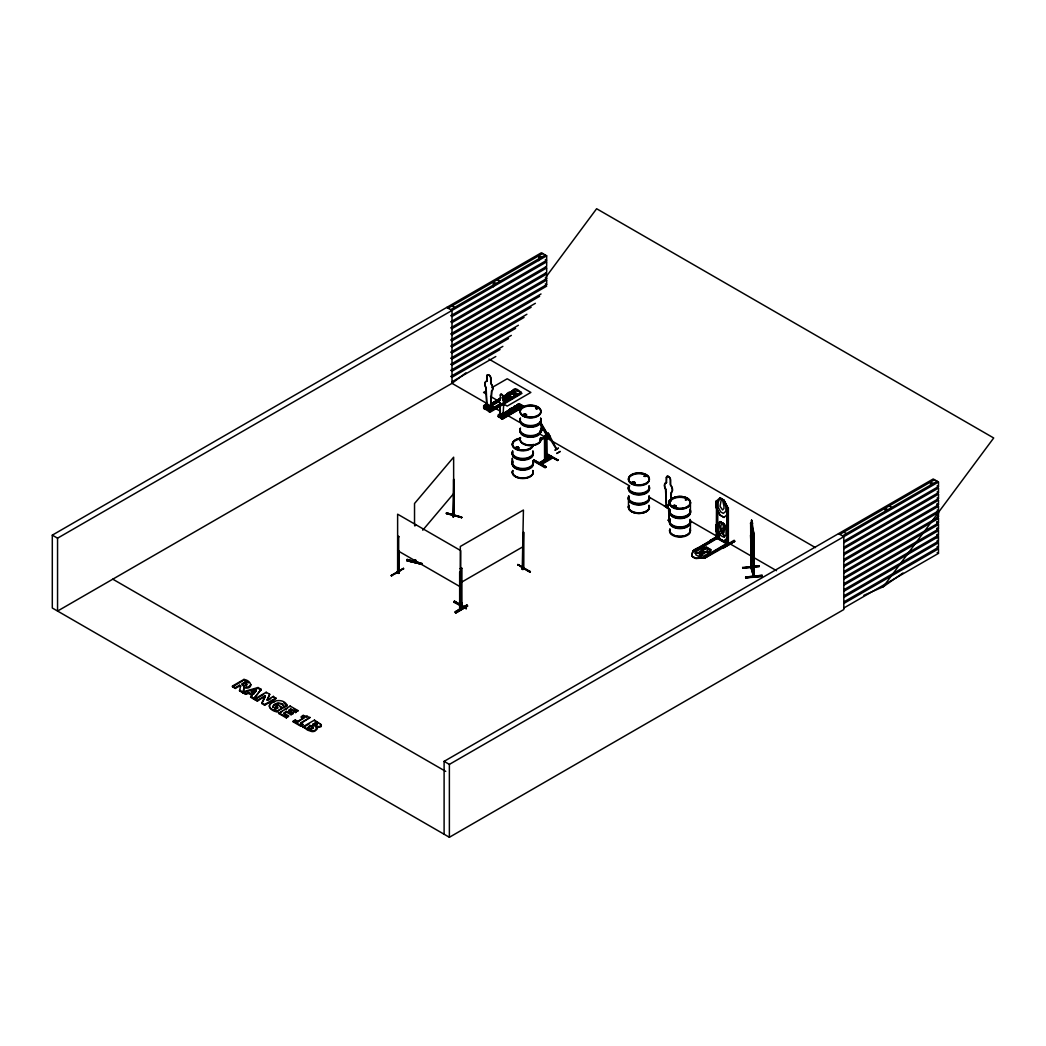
<?xml version="1.0" encoding="UTF-8"?>
<svg xmlns="http://www.w3.org/2000/svg" width="1046" height="1046" viewBox="0 0 1046 1046"><rect width="100%" height="100%" fill="white"/><g stroke="black" fill="none" stroke-linecap="round" stroke-linejoin="round"><path stroke-width="1.5" d="M487.92 405.05C488.482 405.469 489.005 404.018 486.599 406.606M490.718 408.149L491.542 391.06A5.583 3.256 59.5 0 0 490.718 383.424L490.718 378.508A2.785 1.621 59.5 0 0 488.717 375.096A2.785 1.621 59.5 0 0 486.73 376.246L486.73 381.175A5.583 3.256 59.5 0 0 485.893 387.87L486.73 405.9L490.718 408.149L491.777 390.916A5.583 3.256 59.5 0 0 490.953 383.281L490.953 378.364A2.785 1.621 59.5 0 0 488.966 374.952A2.785 1.621 59.5 0 0 486.965 376.102L486.73 376.246M503.662 405.011L503.492 405.103A3.726 2.17 59.5 0 0 502.943 400.017L502.943 396.735A1.857 1.085 59.5 0 0 501.622 394.46A1.857 1.085 59.5 0 0 500.289 395.231L500.446 395.127A1.857 1.085 59.5 0 1 501.779 394.368A1.857 1.085 59.5 0 1 503.113 396.63L503.113 399.912A3.726 2.17 59.5 0 1 503.662 405.011L502.943 416.504L499.975 415.236L501.649 414.386M670.8 500.302L671.179 492.535A5.583 3.256 59.5 0 0 670.342 484.899L670.342 479.983A2.785 1.621 59.5 0 0 668.355 476.584A2.785 1.621 59.5 0 0 666.367 477.734L666.367 482.651A5.583 3.256 59.5 0 0 665.531 489.345L666.367 507.375L669.022 508.879M671.048 500.158L671.414 492.391A5.583 3.256 59.5 0 0 670.591 484.756L670.591 479.839A2.785 1.621 59.5 0 0 668.603 476.44A2.785 1.621 59.5 0 0 666.603 477.591L666.367 477.734M727.859 513.848L724.002 517.495L720.014 515.09L715.948 507.179L715.948 501.4L717.36 502.041L717.138 538.481L716.249 538.049L716.654 501.23M753.329 545.947L753.63 576.974L750.636 566.161L751.682 567.089M751.629 568.318L750.806 568.331L750.701 523.144L750.819 540.599L750.518 535.173M751.629 566.984L750.74 566.226L751.041 567.18M753.277 576.124L753.97 574.542M753.277 574.79L754.271 575.548L753.329 574.685M754.166 534.088L753.329 533.29L754.166 534.088L754.192 576.908L753.97 575.875M753.538 544.404L753.055 547.934L753.355 544.417M487.436 406.24L486.377 406.031L492.391 408.751L492.862 407.116L492.862 409.496M486.651 406.175L487.253 406.423M488.338 405.573L488.809 405.142M500.942 414.386C500.733 422.061 500.773 411.052 500.367 415.51M546.09 436.757L545.175 436.927L546.993 437.385L545.515 436.457M759.226 566.331L742.738 568.004M742.738 567.468L742.765 568.266L759.239 566.579L759.226 565.821L742.595 567.703L759.226 565.794M936.798 525L937.216 521.849M937.634 518.685L938.484 512.37L937.164 511.612M717.739 535.107L717.739 538.272L716.262 537.252L692.857 551.059L693.943 551.673L717.347 537.853M726.774 543.972C725.61 539.998 730.814 545.175 727.467 543.698C725.885 539.527 729.729 546.522 726.761 543.842M727.284 537.84L727.284 543.672L728.369 544.273L728.369 507.846L726.892 507.611M397.624 572.763C400.893 573.901 395.087 568.789 398.696 573.378L399.101 571.665L403.586 568.383L391.165 575.64L398.003 572.437M398.029 572.528L399.114 573.143L398.225 572.554M461.247 607.569L460.07 607.02M459.534 608.524L461.142 608.968L461.077 607.53M406.763 560.643L422.257 564.33L406.763 560.604L422.192 564.291L407.064 560.185L407.169 559.401L422.257 563.572M407.116 559.518L422.205 563.702M273.019 706.926L274.091 704.455L277.844 702.886L282.145 703.67L284.394 707.541L287.088 705.226C281.269 693.773 257.394 706.56 277.112 711.032L282.76 707.776L277.112 711.79C272.745 711.738 265.357 706.102 271.96 702.938M706.743 547.32L699.852 549.346L696.139 551.53L695.825 554.759L698.44 556.237L703.984 555.962L707.684 553.765L710.613 549.804L706.678 547.581L697.813 548.13L706.743 547.32L710.796 549.608L709.842 554.929L704.886 557.858L695.956 558.525L691.903 556.237L692.857 550.902L719.583 535.787M244.097 687.104L243.09 692.91L244.097 687.104L248.386 686.974L251.027 684.712M513.9 409.627C511.402 412.922 511.259 406.567 513.9 409.888M516.75 448.538L516.541 447.165M523.994 415.17L525.693 414.752L525.249 415.72M516.293 447.897L517.757 447.544L517.953 448.446M525.955 414.844L524.124 414.987M526.125 414.7L524.726 415.72L524.124 414.412M535.748 408.411L536.35 407.718M537.461 408.385L536.14 407.901M536.794 408.541L537.108 407.757L536.01 408.032M632.438 482.284L633.144 482.99M632.399 482.899L632.895 481.931M634.36 483.056L634.111 483.304M644.153 476.139L645.565 475.917L644.663 476.414M644.846 476.361L644.964 475.394L644.192 476.283M644.624 476.139L645.565 475.917M675.598 506.042L674.722 507.075M686.268 499.321C685.143 499.622 687.196 500.276 686.019 499.491M261.186 690.112L258.035 688.307L242.698 692.687L242.698 691.929L258.035 687.536L261.186 689.353L253.59 698.976L250.622 697.264L252.256 695.498L248.647 693.42L245.588 694.348L239.573 690.883L240.58 685.849L239.547 685.248L235.35 687.68L232.487 686.032L232.487 686.791L235.35 688.438L239.547 686.006L240.58 686.607L240.58 685.849M485.736 404.724L487.854 405.587L487.854 409.574L485.736 408.711L485.736 404.724C489.306 407.273 486.73 403.821 487.083 406.319M487.148 405.181L487.253 406.201L487.253 405.064M501.675 414.739L500.223 415.027L504.067 416.909L504.381 415.824L504.381 417.406M545.816 466.621L533.787 459.926L545.816 466.621L545.162 467.771L533.251 460.881M533.199 461.011L533.852 459.861L533.682 460.632L545.646 467.379L545.79 466.647M453.794 602.195L454.369 601.698L466.359 608.628L453.794 602.221L454.448 601.084L466.359 608.628L454.291 601.842M721.295 499.53L720.027 506.29L722.603 509.99L723.937 508.5L723.937 505.963L722.603 500.276L721.426 499.465M721.465 523.196L720.184 529.956L722.773 533.656L724.107 532.166L724.107 529.629L722.773 523.941L721.335 523.275M500.433 414.608L499.975 415.236L499.896 402.88A3.726 2.17 59.5 0 1 500.446 398.408L490.469 404.201M500.956 415.053L501.583 414.229L500.812 414.347M501.034 417.459L499.635 416.883L499.818 414.111L501.557 414.804L501.112 414.046M501.296 414.857L501.439 414.151M414.974 560.996L415.707 560.107L415.066 562.317L415.027 560.041C413.235 561.375 416.491 560.264 415.275 562.186M415.707 561.558L415.785 560.251M454.239 515.822L452.905 516.646C451.323 515.063 455.638 513.468 453.585 515.351M452.905 516.646L453.716 515.678M452.983 516.436L453.663 516.632L453.637 457.194L414.53 503.505L414.53 524.098M720.014 498.053L718.04 502.629L718.04 506.957L720.681 511.886L723.296 513.364L725.872 511.389L725.872 507.049L723.937 500.276L720.132 497.988M720.171 521.732L718.21 526.295L718.21 530.623L720.838 535.552L723.453 537.029L726.042 535.055L726.042 530.714L724.093 523.941L719.975 521.614L724.159 523.824L728.016 531.93L724.028 523.902L720.171 521.732L716.118 525.262M486.168 405.9L486.638 406.58M391.165 575.601L403.521 568.357M391.74 575.274L391.832 576.006M538.559 463.195L550.876 455.964L539.161 463.626L539.082 462.881M539.082 463.391L550.837 455.951M710.391 540.416L710.469 541.161L709.829 540.717L719.491 535.552M717.857 537.016C714.261 535.67 718.38 537.213 717.857 538.337C716.249 539.461 716.941 533.774 716.523 537.592M254.727 698.872L266.194 692.256L269.724 694.296L266.822 700.192L273.385 696.401L276.026 698.676L264.56 705.305L261.788 702.938L265.357 695.773L257.368 700.389L254.727 698.872L254.727 699.63L257.368 701.147L265.357 695.773M267.397 699.774L269.724 694.296M261.788 703.697L265.357 696.531M399.232 571.874L398.029 571.194M461.077 608.85L461.142 572.528L459.665 572.149L459.665 608.733L460.855 609.269L460.855 607.948M750.518 523.157L751.002 522.529L751.682 524.909L751.656 520.176L751.433 567.586L751.381 566.187M750.557 523.327L751.002 522.529M750.714 567.455L751.616 567.507L753.303 574.96M753.303 575.915L753.185 574.803M460.318 603.712L461.953 603.307L461.953 604.64L461.796 568.226L460.318 568.606L461.796 568.226M460.92 605.242L461.953 604.64L460.201 605.111L460.318 546.47L523.431 510.03L522.255 569.299L522.974 569.429L523.549 567.207L523.994 568.828M273.124 706.351C275.503 702.585 283.139 702.402 284.133 707.384M544.744 437.856L545.554 437.228M511.455 409.718L513.848 409.705L511.795 410.15M536.441 408.725L537.579 408.411M546.247 276.602L596.625 208.729L993.7 437.986L883.255 586.767L863.891 595.318M414.53 525.641L415.707 525L415.053 525.785M453.559 515.783L452.983 516.554L453.637 479.33L454.239 516.044L453.506 516.698M453.428 516.789L454.16 479.473M446.838 513.168L461.927 517.352L446.433 513.651L446.825 513.115M414.948 560.015L414.451 562.173L414.948 561.349M414.53 562.081L415.17 561.297M422.754 530.191L453.637 493.62M253.59 698.976L261.186 689.353M708.639 549.425L703.579 553.962L699.016 553.596L699.656 551.739L701.84 550.458L707.331 548.692L708.639 549.281M253.694 693.929L256.309 690.308L253.694 693.929L251.354 691.824L256.309 690.308M250.622 697.264L252.256 694.74L248.647 692.648L245.588 693.59L239.573 690.125L239.573 690.883M466.359 607.87L454.369 601.189M544.613 460.423L545.698 461.129M487.344 406.005L487.135 405.338M246.411 685.64L246.908 684.515L244.699 683.038L242.646 684.228M461.914 604.588C462.777 601.947 458.998 603.817 460.985 603.947M460.318 604.993L460.384 603.607M522.438 567.795L522.438 569.116M715.948 501.4L720.066 497.804L724.054 500.197L727.99 508.199L727.99 513.978M715.987 525.131L716.118 530.937L719.975 538.952L715.987 530.923L715.987 525.131L720.106 521.536M724.093 540.978C733.756 531.146 723.701 546.561 720.04 538.834M465.928 372.807L452.003 383.333L57.556 611.06L57.556 538.18L546.666 255.799L546.666 260.349L450.682 315.761M524.229 414.242A1.504 0.876 0 0 0 524.229 415.746A1.504 0.876 0 0 0 526.491 415A1.504 0.876 0 0 0 524.229 414.242L524.281 415.576M517.953 447.989L516.266 447.544L518.241 447.897M644.689 476.022L645.787 476.231L645.33 475.734M673.755 505.636L673.964 506.552M673.48 506.016L673.964 505.545A1.504 0.876 0 0 1 675.925 506.565A1.504 0.876 0 0 1 673.402 506.957A1.504 0.876 0 0 1 674.069 505.506A1.621 0.941 0 0 1 676.03 506.735A1.621 0.941 0 0 1 673.323 507.153A1.621 0.941 0 0 1 674.042 505.597M673.755 506.918L673.964 506.016L674.958 506.552M883.255 586.767L902.973 572.986M754.31 576.791L751.525 567.573M556.42 449.349L549.137 437.45L550.353 436.744L548.261 433.175L546.966 433.92M556.734 449.165L548.261 433.175M558.368 448.198L557.23 448.878M514.894 389.661C515.508 386.497 523.353 394.617 521.274 392.93L502.982 403.586M516.031 390.263L521.313 392.708L503.414 403.259M498.262 416.622L499.295 417.406L519.143 405.704L503.191 415.027M522.856 406.293L501.139 418.413L502.525 419.211L498.249 416.413L498.249 414.831L500.393 413.562L500.393 415.144M501.243 418.492L523.379 406.188L519.365 403.638C511.533 405.534 528.988 410.071 517.221 404.894M502.446 419.171L523.693 406.724L501.936 418.884L502.237 417.079L504.381 415.824M547.686 434.299L546.391 435.044L547.751 434.26L548.091 435.947M547.202 436.47C550.052 435.567 544.822 431.776 548.732 437.673L550.353 436.744M548.614 435.633L540.207 440.497L540.952 440.065M486.73 381.175L486.965 376.102M485.893 387.87L486.142 387.726A5.583 3.256 59.5 0 1 486.965 381.032M521.81 393.479L490.077 412.202L483.657 408.018L483.657 405.639L486.874 403.743M491.319 409.391L489.175 410.66L484.128 407.796L484.128 405.9L487.344 404.004M515.953 395.401C513.769 400.683 501.609 393.819 509.964 392.015L515.953 395.872L511.167 393.165M521.313 392.237C519.13 397.519 506.983 390.655 515.338 388.851M484.128 407.796L486.442 406.436M487.854 409.574L487.854 405.587M490.522 403.965L501.112 397.794M503.845 396.107L514.266 389.962M502.995 396.944L513.638 390.537M490.849 404.71L499.269 399.886M504.643 396.578L507.545 395.009M490.313 405.43L499.962 399.742M504.094 397.297L508.225 394.865M510.984 393.231L513.743 391.609M489.881 405.77L499.896 399.977M505.035 396.813L508.173 395.1M510.932 393.479L513.691 391.845M490.378 405.73L500.014 400.043M505.532 396.787L508.291 395.166M511.049 393.544L513.808 391.91M490.639 406.188L498.903 401.311M515.443 391.544L505.793 397.245L515.6 391.596M489.384 407.064L499.06 401.35M489.175 410.66L489.175 408.751L492.391 406.855M489.319 411.784L489.646 409.025L492.862 407.116M500.498 414.857L499.896 402.88M492.143 408.568L500.877 403.416M503.165 402.069L511.899 396.905M514.201 395.558L517.417 393.649M492.287 408.685L500.942 403.717M503.322 402.187L506.447 400.461M508.827 398.931L511.965 397.205M514.344 395.676L517.482 393.963M503.061 399.324L506.656 401.35L509.873 398.971L503.884 395.597L509.873 398.971M499.975 405.024L488.534 411.039M503.963 402.54L517.888 394.46M500.655 404.88L489.175 411.666L500.603 405.116M489.698 411.693L500.72 405.181M503.479 403.56L521.392 392.982M504.067 415.641L501.923 416.909L501.923 418.178L498.55 416.269L498.55 415L500.694 413.745M509.585 409.404C521.353 414.569 503.897 410.032 511.742 408.136L515.73 410.699L511.742 408.136M513.651 407.012C525.406 412.176 507.951 407.639 515.796 405.743L519.784 408.319L515.796 405.743M498.55 416.269L501.034 414.804M502.198 414.085L519.365 403.638M502.158 414.242L518.084 404.933M498.524 416.975L518.371 405.26M502.655 414.713L518.829 405.168M503.008 414.726L518.868 405.364M501.139 418.413L522.595 405.756M501.675 418.727L523.366 405.887M546.993 437.385L545.698 438.536L544.365 437.79L544.861 435.607L546.509 436.156L546.757 460.685L546.627 437.699M540.494 440.327L540.233 438.601M546.64 435.437L540.063 439.242M545.45 438.392L546.509 436.156M544.365 437.79L545.672 437.019M545.554 460.005L544.744 460.632L544.731 437.712M540.494 463.626L552.262 456.775L540.494 464.385L540.573 463.731M557.518 460.475L558.146 460.031L557.518 460.475L546.888 454.474M666.367 482.651L666.603 477.591M665.531 489.345L665.779 489.201A5.583 3.256 59.5 0 1 666.603 482.507M669.139 520.973L668.577 508.957A3.713 2.17 59.5 0 1 669.139 504.486L669.296 501.112A1.857 1.085 59.5 0 1 670.97 500.589M666.603 505.166L664.458 506.434L667.06 505.427M669.139 504.486L669.296 501.112M666.367 507.375L669.257 508.735L649.514 497.36M668.577 508.957L668.747 508.853A3.713 2.17 59.5 0 1 669.296 504.394M670.015 519.077L667.871 520.346L670.316 519.247M723.937 500.276L728.121 508.121L726.695 507.519M716.079 501.322L716.209 507.127M723.937 517.312L720.014 515.09L716.079 507.101M716.654 524.294L717.321 525.144M709.816 540.795L719.583 535.029M726.878 530.78L728.369 531.159L726.865 530.675M697.891 548.235C692.517 548.614 688.83 557.505 696.021 558.263L704.808 557.753L734.161 540.272L734.789 541.305L723.1 548.3L722.511 547.267M727.885 531.917L728.016 537.722M700.82 548.078L717.347 538.337M727.166 542.652L717.451 537.631L728.722 544.025L727.65 543.423L706.991 555.609M704.233 557.23L705.318 557.845L734.75 541.266L722.603 547.921M722.433 547.921L734.305 541.017M549.372 437.306L549.948 436.966L549.137 437.45M559.113 452.081L560.251 451.414L558.656 452.356M547.79 436.117L541.2 425.016M558.289 452.552L556.681 453.493L558.185 452.63M398.029 536.088L399.114 536.703M523.85 568.841L522.791 569.469L523.431 532.166M522.412 567.873L517.888 564.513M517.809 565.258L518.463 564.84L529.825 571.861M460.318 605.046L461.508 604.353M522.372 569.089L523.549 568.54L529.721 572.044L530.348 571.6M522.372 569.233L523.353 568.606M455.18 611.832L467.013 605.006L455.206 611.845L455.847 612.969L467.588 606L455.847 612.93M455.18 612.59L467.104 605.712M838.552 533.63L843.808 536.663L843.808 609.543L449.375 837.271L52.3 608.014L52.3 535.147L541.41 252.766L546.666 255.799M448.054 308.178L542.717 253.524M450.682 309.694L545.345 255.041M452.003 316.52L546.666 261.866L546.666 266.429L450.682 321.841M452.003 322.599L546.666 267.946L546.666 272.496L450.682 327.908M452.003 328.666L546.666 274.013L546.666 278.576L450.682 333.988M452.003 334.746L546.666 280.093L546.666 284.643L450.682 340.055M452.003 340.813L546.666 286.159L545.345 285.401M450.682 346.134L541.017 293.978M452.003 346.893L539.605 296.319M450.682 352.201L535.369 303.314M452.003 352.96L531.12 307.276M450.682 358.281L526.883 314.284M452.003 359.04L524.059 317.435M450.682 364.348L518.411 325.254M452.003 365.106L515.586 328.405M450.682 370.428L511.337 335.4M452.003 371.186L508.513 338.551M450.682 376.495L502.865 346.37M452.003 377.253L500.04 349.521M452.003 381.803L495.804 356.516M486.338 390.825L483.553 392.433L486.338 394.041M491.908 387.608L507.218 378.77L530.884 392.433L507.218 406.096L503.048 403.691M540.154 430.86L542.835 429.318C536.768 416.779 547.398 431.004 540.259 431.017M232.487 686.032L243.953 679.403C252.243 680.698 253.577 689.759 244.097 687.863M232.487 686.791L242.672 680.907M244.699 682.28L241.613 684.058C243.757 686.974 250.02 683.953 244.699 682.28L244.699 683.038M254.727 699.63L263.644 694.479M460.318 582.897L522.032 547.28M268.129 700.192L270.757 698.676M261.788 702.938L264.56 704.546L276.026 697.917M274.823 709.07L277.818 708.168L275.595 706.887L277.739 704.886L282.76 707.776M273.15 706.73L275.569 708.704L277.818 707.41L275.595 706.128M284.133 706.625L287.088 705.226M293.272 712.731L291.076 713.987L286.578 711.385L283.688 713.058L288.565 715.882L286.382 717.909L278.628 713.424L290.095 706.05L297.849 710.522L295.665 712.548L290.775 709.724L288.761 710.888L293.272 713.49L288.761 710.129L290.775 708.966L295.665 711.79L297.849 710.522M278.628 713.424L282.446 711.228M284.996 709.75L287.545 708.273M283.688 713.817L286.578 712.143L291.076 714.745L293.272 713.49M278.628 712.666L286.382 717.151L288.565 715.882M293.272 721.125L295.273 719.962L297.692 721.361L303.745 717.857L297.692 722.119L295.273 720.72L293.272 721.884L293.272 721.125L300.843 725.493L302.843 724.342L300.843 726.251L293.272 721.884M303.745 718.615L301.326 717.229L303.196 715.386L309.982 717.491L300.49 723.727L302.843 725.1M301.326 717.229L303.196 715.386M309.982 717.491L300.49 722.969L302.843 724.342M303 726.735L314.454 720.119L321.148 724.551A3.112 1.804 0 0 1 320.808 726.068L316.167 727.009L316.899 728.565L314.794 730.422A4.328 2.497 0 0 1 311.917 730.801L303 726.735L307.589 730.147L311.917 731.559A4.328 2.497 0 0 0 314.794 731.18L316.899 729.323L316.101 727.807L320.808 726.826A3.112 1.804 0 0 0 321.148 725.309L320.324 724.368M303 727.493L309.368 723.819M310.832 725.519C302.098 728.931 319.344 729.35 310.832 725.519L307.955 727.938M312.793 724.381L315.225 722.982L317.108 724.237L315.474 725.493L312.793 724.381L313.159 725.349M312.793 725.14C314.231 721.086 317.984 727.035 317.108 724.237M444.105 834.224L444.105 761.357L933.215 478.976L938.484 482.01L938.484 486.56L843.808 541.213M839.873 534.388L934.536 479.735M842.501 535.905L937.164 481.252M444.105 761.357L449.375 764.391L938.484 482.01M843.808 542.73L938.484 488.077L938.484 492.64L843.808 547.293M843.808 548.81L938.484 494.157L938.484 498.707L843.808 553.36M843.808 554.877L938.484 500.223L938.484 504.787L843.808 559.44M843.808 560.957L938.484 506.303L938.484 510.853L843.808 565.507M843.808 567.024L938.484 512.37L938.484 516.933L843.808 571.587M843.808 573.103L938.484 518.45L938.484 523L843.808 577.654M843.808 579.17L938.484 524.517L938.484 529.067L843.808 583.733M843.808 585.25L938.484 530.597L938.484 535.147L843.808 589.8M843.808 591.317L938.484 536.663L938.484 541.213L843.808 595.88M843.808 597.397L938.484 542.743L938.484 547.293L843.808 601.947M843.808 603.464L938.484 548.81L938.484 553.36L843.808 608.014M547.215 436.457L539.984 423.865M556.969 449.022L554.903 450.238L558.381 448.185M548.47 435.724L540.337 421.786M751.616 568.449L751.577 542.743M523.026 569.455L522.359 567.847M461.142 603.097L461.914 603.254M524.177 414.334A1.621 0.941 0 0 1 526.609 415.144A1.621 0.941 0 0 1 524.177 415.955A1.621 0.941 0 0 1 524.177 414.334L524.987 414.124M525.785 415.157L524.425 415.262M516.449 447.217A1.621 0.941 0 0 1 518.868 448.028A1.621 0.941 0 0 1 516.449 448.839A1.621 0.941 0 0 1 516.449 447.217L517.548 446.943M632.595 482.271L633.693 482.101M633.654 482.99L634.491 482.611L633.902 481.931M633.968 483.004L632.699 482.847M634.203 483.2L632.595 483.2M685.718 499.19L685.339 500.014M673.663 505.584L674.461 505.466M316.703 725.911L314.205 725.937M460.815 603.96L460.619 605.346M461.194 604.457L461.378 567.991M273.333 702.258L274.784 701.774M251.354 692.583L256.309 691.066M545.698 438.457L545.698 461.234L545.424 437.163M536.206 407.953L537.082 408.345M632.83 481.866L634.203 481.971M633.968 483.304L633.105 483.37M673.899 505.78L675.559 506.172M751.473 520.202L753.565 532.492L753.63 576.974M751.316 524.281L751.577 525.144M753.225 529.799L753.565 532.492M753.565 544.521L753.355 532.466M753.591 575.535L754.101 574.699M762.155 575.339L745.667 577.026L745.667 577.784L762.312 576.621L762.155 575.339L745.693 577.157M745.667 577.784L762.168 575.98L745.693 577.654L745.837 578.307M644.859 475.538L645.33 475.381M674.762 506.682L673.899 506.617M674.762 506.983L673.663 506.813M311.839 729.35L309.681 728.918M705.318 557.845L704.233 556.76L727.65 542.939L727.924 544.6L727.964 508.081M398.618 573.378L398.696 536.938M460.658 609.203L460.737 550.627L397.624 514.187L397.624 572.907L397.506 571.364M453.716 514.344L452.905 515.691M686.137 499.23L687.052 499.753M402.985 568.697L403.586 569.142M751.512 524.935L750.897 568.318M633.654 481.879L634.386 482.402M674.722 505.493L675.441 505.715M446.433 513.651L446.433 512.893L461.574 517.077L461.521 517.835M446.485 513.403L461.626 517.626L446.485 512.906M304.321 716.719L305.393 717.072M501.152 414.909L499.635 414.216M488.39 404.436L488.482 405.56M644.48 476.335L645.866 476.414L645.46 475.512M242.437 685.3L243.535 685.836M726.787 507.127L726.878 544.051M512.122 390.746L518.097 394.133M506.748 393.911L512.736 397.297M520.699 404.697L523.366 406.201M503.061 398.853L506.656 400.88M544.861 435.607L546.182 436.352M544.861 437.123L546.182 437.869M544.365 437.411L545.698 438.156M716.654 537.657L725.832 542.848M727.964 544.521L716.249 537.905L716.118 536.506L717.138 538.481M546.156 453.271L558.172 460.096M546.966 454.239L557.675 460.292M533.774 460.488L545.816 467.379M696.021 558.407L691.903 556.237M523.431 567.272L523.785 568.946L523.85 532.401M517.809 564.5L530.374 571.665M466.974 604.967L467.601 606.092M541.41 257.316L538.782 255.799L538.782 260.65M545.345 259.591L546.666 260.349M933.215 483.527L930.587 482.01L930.587 485.252M937.164 485.802L938.484 486.56M545.345 261.108L546.666 261.866M937.164 487.318L938.484 488.077M937.164 491.882L938.484 492.64M545.345 267.188L546.666 267.946M937.164 493.398L938.484 494.157M937.164 497.948L938.484 498.707M545.345 273.254L546.666 274.013M937.164 499.465L938.484 500.223M545.345 277.818L546.666 278.576M937.164 504.028L938.484 504.787M545.345 279.334L546.666 280.093M937.164 505.545L938.484 506.303M545.345 283.884L546.666 284.643M937.164 510.095L938.484 510.853M937.164 516.162L938.484 516.933M937.164 517.692L938.484 518.45M937.164 522.242L938.484 523M937.164 523.758L938.484 524.517M937.164 528.308L938.484 529.067M937.164 529.838L938.484 530.597M497.36 279.713L499.988 281.23M889.178 505.924L891.807 507.441M937.164 534.388L938.484 535.147M937.164 535.905L938.484 536.663M496.052 283.505L493.411 281.989L493.411 286.839M887.858 509.716L885.23 508.199L885.23 511.442M937.164 540.455L938.484 541.213M937.164 541.972L938.484 542.743M937.164 546.535L938.484 547.293M937.164 548.052L938.484 548.81M937.164 552.602L938.484 553.36M452.003 305.903L454.631 307.419M843.808 532.113L846.436 533.63M446.747 307.419L452.003 310.453L452.003 383.333L487.266 403.691M489.018 359.144L815.435 547.607M490.522 396.46L498.864 401.272M490.09 405.325L499.962 411.026M502.786 412.647L519.718 422.427M540.874 434.639L629.757 485.959M690.425 520.973L718.641 537.265M724.277 540.52L776.485 570.658M397.624 550.627L460.737 587.054M52.3 535.147L57.556 538.18M112.785 579.17L445.727 771.399M245.104 680.828L248.556 682.829M293.978 709.044L297.849 711.28M315.814 721.648L318.507 723.217M301.326 716.471L303.745 717.857M280.25 707.096L282.76 708.534M251.354 691.824L253.694 693.171M310.832 726.277L313.382 728.408M284.904 714.523L288.565 716.641M250.622 696.505L253.59 698.205M283.897 702.977L287.088 705.985M488.09 405.364L487.907 404.737M459.652 607.308L460.488 609.203M544.521 437.843L544.613 460.698M520.503 392.786L520.176 392.028M484.86 408.986L485.122 409.444M483.697 408.332L483.958 408.777M552.863 457.847L541.161 464.725M415.733 561.48L415.053 562.225L415.197 560.826M673.598 506.8L673.598 505.754L673.363 506.512M537.383 408.018L537.121 408.868L535.866 408.672M518.123 447.283L517.757 448.538L516.162 448.041M753.486 575.457L751.041 567.56M486.939 405.848L486.142 387.726M516.502 389.988L516.972 390.786M539.932 422.022L549.058 437.49M529.799 571.299L529.721 572.044M751.656 520.176L752.584 523.34M751.669 521.719L752.244 525.079L751.669 523.209M750.819 522.555L753.042 529.93M751.512 526.426L752.401 529.341L752.401 537.709L751.512 534.794M751.015 540.507L753.238 547.921M750.832 540.534L753.055 547.934M750.688 566.331L750.897 566.997M273.019 706.168L273.15 707.488M751.028 533.238L752.401 541.292L752.427 523.314M668.747 508.853L669.296 520.869M665.779 489.201L666.603 507.232M937.164 503.924L937.164 507.166M937.164 521.732L937.164 524.974M937.164 528.217L937.164 531.446M937.164 534.689L937.164 537.932M753.905 533.225L753.905 575.954M742.738 567.507L742.765 568.266M727.284 515.155L727.284 529.407M717.739 511.337L717.739 524.02M716.654 507.558L716.837 537.696M710.613 549.804L709.672 554.733M690.438 502.812L690.412 510.879M690.412 522.608L690.412 530.466M628.489 499.007L628.489 507.075M552.196 456.71L552.196 457.481M545.175 435.411L545.175 436.927M500.446 395.127L500.289 398.513A3.726 2.17 59.5 0 0 499.74 402.971M449.375 764.391L449.375 837.271M399.114 551.059L399.114 573.143M398.448 572.044L398.448 573.378M315.225 722.982L315.225 723.74M314.454 720.119L314.454 720.877M307.472 716.039L306.465 717.111L306.465 716.353M300.843 725.493L300.843 726.251M297.692 721.361L297.692 722.119M295.665 711.79L295.665 712.548M295.273 719.962L295.273 720.72M291.076 713.987L291.076 714.745M290.775 708.966L290.775 709.724M290.095 706.05L290.095 706.808M286.578 711.385L286.578 712.143M286.382 717.151L286.382 717.909M284.394 706.782L284.394 707.541M277.739 704.886L277.739 705.645M277.112 711.032L277.112 711.79M275.569 708.704L275.569 709.463M273.385 696.401L273.385 697.159M266.194 692.256L266.194 693.014M264.56 704.546L264.56 705.305M258.035 687.536L258.035 688.307M257.368 700.389L257.368 701.147M252.256 694.74L252.256 695.498M248.647 692.648L248.647 693.42M245.588 693.59L245.588 694.348M243.953 679.403L243.953 680.162M239.547 685.248L239.547 686.006M235.35 687.68L235.35 688.438M505.728 397.192A1.857 1.072 0 0 1 506.8 398.84A1.857 1.072 0 0 1 503.754 398.866A1.857 1.072 0 0 1 504.773 397.205M690.072 510.997A10.434 6.028 0 0 1 679.992 518.594A10.434 6.028 0 0 1 669.911 510.997M690.059 509.324A10.421 6.014 0 0 1 679.992 516.894A10.421 6.014 0 0 1 669.937 509.324M690.059 521.052A10.421 6.014 0 0 1 679.992 528.622A10.421 6.014 0 0 1 669.937 521.052M690.216 520.45A10.578 6.106 0 0 1 679.992 528.138A10.578 6.106 0 0 1 669.767 520.45M690.216 519.927A10.578 6.106 0 0 1 679.992 527.629A10.578 6.106 0 0 1 669.767 519.927M690.059 519.378A10.421 6.014 0 0 1 679.992 526.949A10.421 6.014 0 0 1 669.937 519.378M690.216 510.396A10.578 6.106 0 0 1 679.992 518.084A10.578 6.106 0 0 1 669.767 510.396M690.216 509.873A10.578 6.106 0 0 1 679.992 517.574A10.578 6.106 0 0 1 669.767 509.873M690.072 529.498A10.434 6.028 0 0 1 679.992 537.082A10.434 6.028 0 0 1 669.911 529.498M648.978 505.323A10.395 6.001 0 0 1 638.936 512.867A10.395 6.001 0 0 1 628.894 505.323M649.017 487.397A10.434 6.028 0 0 1 638.936 494.98A10.434 6.028 0 0 1 628.842 487.397M648.991 485.71A10.421 6.014 0 0 1 638.936 493.281A10.421 6.014 0 0 1 628.868 485.71M648.991 497.451A10.421 6.014 0 0 1 638.936 505.022A10.421 6.014 0 0 1 628.868 497.451M649.148 496.837A10.578 6.106 0 0 1 638.936 504.525A10.578 6.106 0 0 1 628.711 496.837M649.148 496.327A10.578 6.106 0 0 1 638.936 504.015A10.578 6.106 0 0 1 628.711 496.327M649.017 495.765A10.434 6.028 0 0 1 638.936 503.348A10.434 6.028 0 0 1 628.842 495.765M649.148 486.782A10.578 6.106 0 0 1 638.936 494.47A10.578 6.106 0 0 1 628.711 486.782M649.148 486.272A10.578 6.106 0 0 1 638.936 493.96A10.578 6.106 0 0 1 628.711 486.272M649.03 505.532A10.46 6.041 0 0 1 638.936 513.128A10.46 6.041 0 0 1 628.829 505.532M669.139 501.204A1.857 1.085 59.5 0 1 671.127 501.021M540.56 437.581A10.395 6.001 0 0 1 530.518 445.138A10.395 6.001 0 0 1 520.477 437.581M540.743 418.531A10.578 6.106 0 0 1 530.518 426.219A10.578 6.106 0 0 1 520.293 418.531M523.039 415.785A10.578 6.106 0 0 1 525.223 414.817M540.599 417.969A10.434 6.028 0 0 1 530.518 425.552A10.434 6.028 0 0 1 520.437 417.969M523.131 415.262A10.434 6.028 0 0 1 525.301 414.308M540.599 419.655A10.434 6.028 0 0 1 530.518 427.239A10.434 6.028 0 0 1 520.437 419.655M540.599 429.71A10.434 6.028 0 0 1 530.518 437.293A10.434 6.028 0 0 1 520.437 429.71M540.743 429.095A10.578 6.106 0 0 1 530.518 436.797A10.578 6.106 0 0 1 520.293 429.095M540.743 428.585A10.578 6.106 0 0 1 530.518 436.274A10.578 6.106 0 0 1 520.293 428.585M540.599 428.023A10.434 6.028 0 0 1 530.518 435.607A10.434 6.028 0 0 1 520.437 428.023M540.743 419.041A10.578 6.106 0 0 1 530.518 426.742A10.578 6.106 0 0 1 520.293 419.041M540.56 438.13A10.395 6.001 0 0 1 530.518 445.688A10.395 6.001 0 0 1 520.477 438.13M540.612 437.777A10.46 6.041 0 0 1 530.518 445.374A10.46 6.041 0 0 1 520.411 437.777M532.872 445.57A10.434 6.028 0 0 1 515.403 448.276A10.434 6.028 0 0 1 520.084 438.196M533.185 444.812A10.395 6.001 0 0 1 523.693 450.8A10.395 6.001 0 0 1 512.553 445.858A10.395 6.001 0 0 1 520.097 439.019M532.819 470.452A10.395 6.001 0 0 1 522.778 478.009A10.395 6.001 0 0 1 512.749 470.452M533.238 444.328A10.46 6.041 0 0 1 523.693 450.342A10.46 6.041 0 0 1 512.488 445.387A10.46 6.041 0 0 1 520.071 438.496M532.872 452.526A10.434 6.028 0 0 1 522.778 460.122A10.434 6.028 0 0 1 512.697 452.526M532.872 450.839A10.434 6.028 0 0 1 522.778 458.436A10.434 6.028 0 0 1 512.697 450.839M532.872 462.58A10.434 6.028 0 0 1 522.778 470.164A10.434 6.028 0 0 1 512.697 462.58M533.002 461.979A10.578 6.106 0 0 1 522.778 469.667A10.578 6.106 0 0 1 512.566 461.979M533.002 461.456A10.578 6.106 0 0 1 522.778 469.157A10.578 6.106 0 0 1 512.566 461.456M532.872 460.894A10.434 6.028 0 0 1 522.778 468.49A10.434 6.028 0 0 1 512.697 460.894M533.002 451.924A10.578 6.106 0 0 1 522.778 459.612A10.578 6.106 0 0 1 512.566 451.924M533.002 451.401A10.578 6.106 0 0 1 522.778 459.102A10.578 6.106 0 0 1 512.566 451.401M532.872 470.975A10.434 6.028 0 0 1 522.778 478.558A10.434 6.028 0 0 1 512.697 470.975M532.885 470.648A10.46 6.041 0 0 1 522.778 478.257A10.46 6.041 0 0 1 512.684 470.648M512.37 458.279L512.37 462.463L512.344 458.279M719.007 525L721.112 530.557C716.536 532.767 720.511 537.003 721.779 531.747L724.656 537.069L722.485 531.316C726.826 529.25 723.074 525.066 721.832 530.087L719.007 525M703.54 549.333L702.337 552.066L708.05 551.857L702.245 552.863C702.729 557.91 696.898 556.59 700.82 552.889L694.792 553.138L700.859 552.105L702.337 548.771L703.54 549.333M632.412 482.402L632.529 483.187L632.268 482.441M503.976 398.618A1.857 1.072 0 0 0 507.075 398.121A1.857 1.072 0 0 0 504.773 396.826A1.857 1.072 0 0 0 503.976 398.618M674.762 507.702A10.46 6.041 0 0 0 690.452 502.472A10.46 6.041 0 0 0 674.762 497.242A10.46 6.041 0 0 0 674.762 507.702A10.434 6.028 0 0 0 690.438 502.485A10.434 6.028 0 0 0 674.775 497.268A10.434 6.028 0 0 0 674.775 507.702M674.814 508.487A10.368 5.988 0 0 0 690.373 503.296A10.368 5.988 0 0 0 674.814 498.118A10.368 5.988 0 0 0 674.814 508.487M679.992 536.454A10.368 5.988 0 0 0 690.02 528.91A10.395 6.001 0 0 1 679.992 536.454A10.368 5.988 0 0 1 669.976 528.91A10.395 6.001 0 0 0 679.992 536.454M672.604 507.049A10.46 6.041 0 0 0 690.098 504.342A10.46 6.041 0 0 0 677.285 496.955A10.46 6.041 0 0 0 672.604 507.049M632.595 483.697A1.621 0.941 0 0 0 635.014 482.886A1.621 0.941 0 0 0 632.595 482.075A1.621 0.941 0 0 0 632.595 483.697M632.333 483.357A1.504 0.876 0 0 0 634.857 482.964A1.504 0.876 0 0 0 633.013 481.892A1.504 0.876 0 0 0 632.333 483.357M631.536 483.134A10.46 6.041 0 0 0 649.03 480.428A10.46 6.041 0 0 0 636.23 473.027A10.46 6.041 0 0 0 631.536 483.134M631.575 483.958A10.395 6.001 0 0 0 648.978 481.265A10.395 6.001 0 0 0 636.243 473.916A10.395 6.001 0 0 0 631.575 483.958M631.536 483.461A10.46 6.041 0 0 0 649.03 480.755A10.46 6.041 0 0 0 636.23 473.367A10.46 6.041 0 0 0 631.536 483.461M638.936 513.429A10.395 6.001 0 0 0 648.978 505.872A10.421 6.014 0 0 1 638.936 513.455A10.421 6.014 0 0 1 628.868 505.885A10.395 6.001 0 0 0 638.936 513.429M525.314 416.295A10.395 6.001 0 0 0 540.913 411.104A10.395 6.001 0 0 0 525.314 405.9A10.395 6.001 0 0 0 525.314 416.295M525.327 417.145A10.368 5.988 0 0 0 540.887 411.954A10.368 5.988 0 0 0 525.327 406.763A10.368 5.988 0 0 0 525.327 417.145M523.118 415.72A10.46 6.041 0 0 0 540.612 413.013A10.46 6.041 0 0 0 527.812 405.626A10.46 6.041 0 0 0 523.118 415.72M516.188 448.486A1.504 0.876 0 0 0 518.711 448.093A1.504 0.876 0 0 0 516.868 447.034A1.504 0.876 0 0 0 516.188 448.486"/></g></svg>
